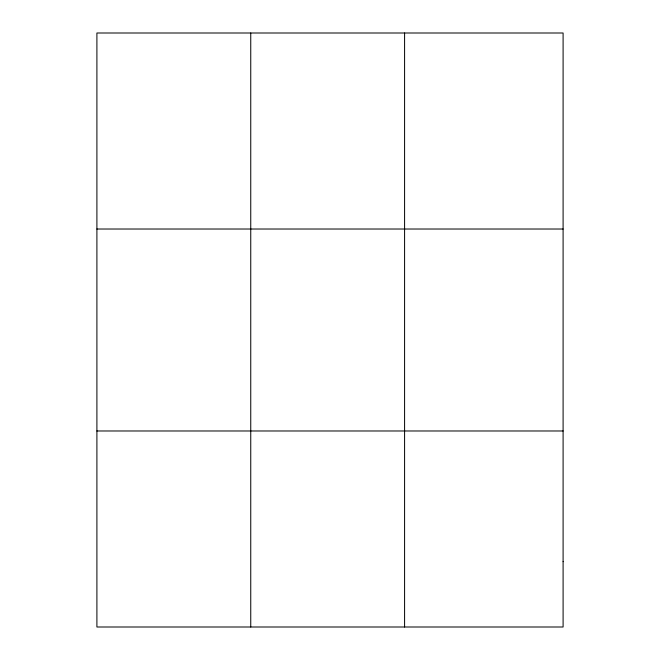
<?xml version="1.0" encoding="UTF-8"?>
<svg xmlns="http://www.w3.org/2000/svg" width="660" height="660" viewBox="0 0 660 660"><rect width="100%" height="100%" fill="white"/><g stroke="black" fill="none" stroke-linecap="round" stroke-linejoin="round"><path stroke-width="0.99" d="M250.75 33L250.75 627M404.588 33L404.588 627M96.904 229.02L563.095 229.02M96.904 430.98L563.095 430.98M563.095 561.66L563.095 627L96.904 627L96.904 33L563.095 33L563.095 561.66"/></g></svg>
